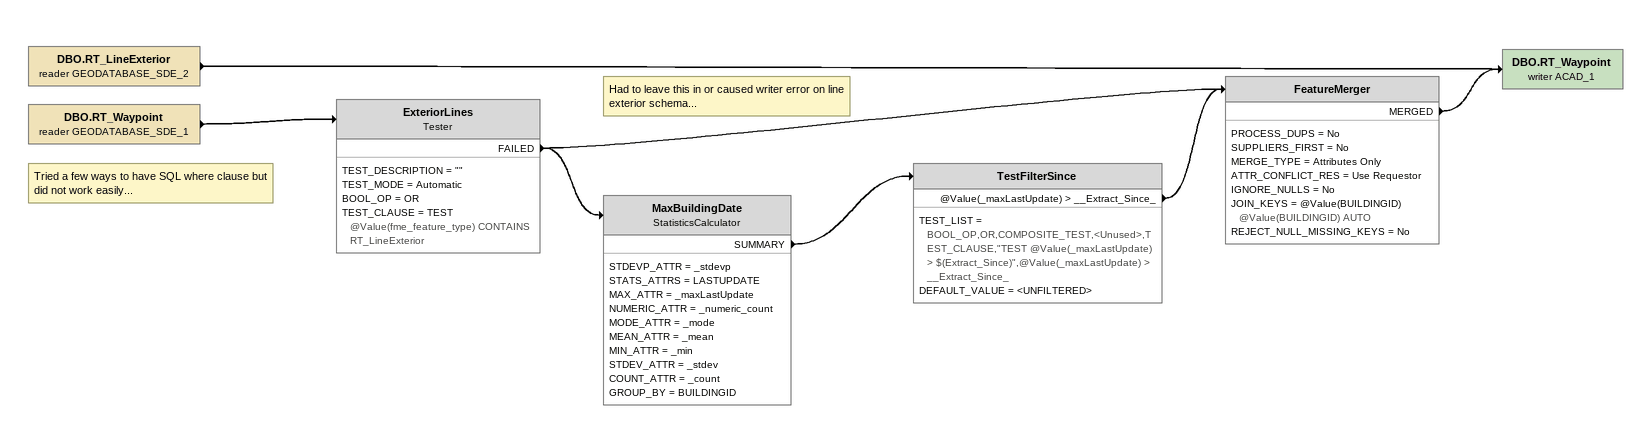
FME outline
DBO.RT_LineExterior (reader GEODATABASE_SDE_2)
    -> DBO.RT_Waypoint (writer ACAD_1)
Note: Tried a few ways to have SQL where clause but did not work easily...
DBO.RT_Waypoint (reader GEODATABASE_SDE_1)
    -> ExteriorLines
Note: Had to leave this in or caused writer error on line exterior schema...
ExteriorLines: Tester
    TEST_DESCRIPTION = ""
    TEST_MODE = Automatic
    BOOL_OP = OR
    TEST_CLAUSE = TEST @Value(fme_feature_type) CONTAINS RT_LineExterior
    FAILED -> MaxBuildingDate
    FAILED -> FeatureMerger
MaxBuildingDate: StatisticsCalculator
    STDEVP_ATTR = _stdevp
    STATS_ATTRS = LASTUPDATE
    MAX_ATTR = _maxLastUpdate
    NUMERIC_ATTR = _numeric_count
    MODE_ATTR = _mode
    MEAN_ATTR = _mean
    MIN_ATTR = _min
    STDEV_ATTR = _stdev
    COUNT_ATTR = _count
    GROUP_BY = BUILDINGID
    SUMMARY -> TestFilterSince
TestFilterSince
    TEST_LIST = BOOL_OP,OR,COMPOSITE_TEST,<Unused>,TEST_CLAUSE,"TEST @Value(_maxLastUpdate) > $(Extract_Since)",@Value(_maxLastUpdate) > __Extract_Since_
    DEFAULT_VALUE = <UNFILTERED>
    @Value(_maxLastUpdate) > __Extract_Since_ -> FeatureMerger
FeatureMerger
    PROCESS_DUPS = No
    SUPPLIERS_FIRST = No
    MERGE_TYPE = Attributes Only
    ATTR_CONFLICT_RES = Use Requestor
    IGNORE_NULLS = No
    JOIN_KEYS = @Value(BUILDINGID) @Value(BUILDINGID) AUTO
    REJECT_NULL_MISSING_KEYS = No
    MERGED -> DBO.RT_Waypoint (writer ACAD_1)
DBO.RT_Waypoint (writer ACAD_1)
